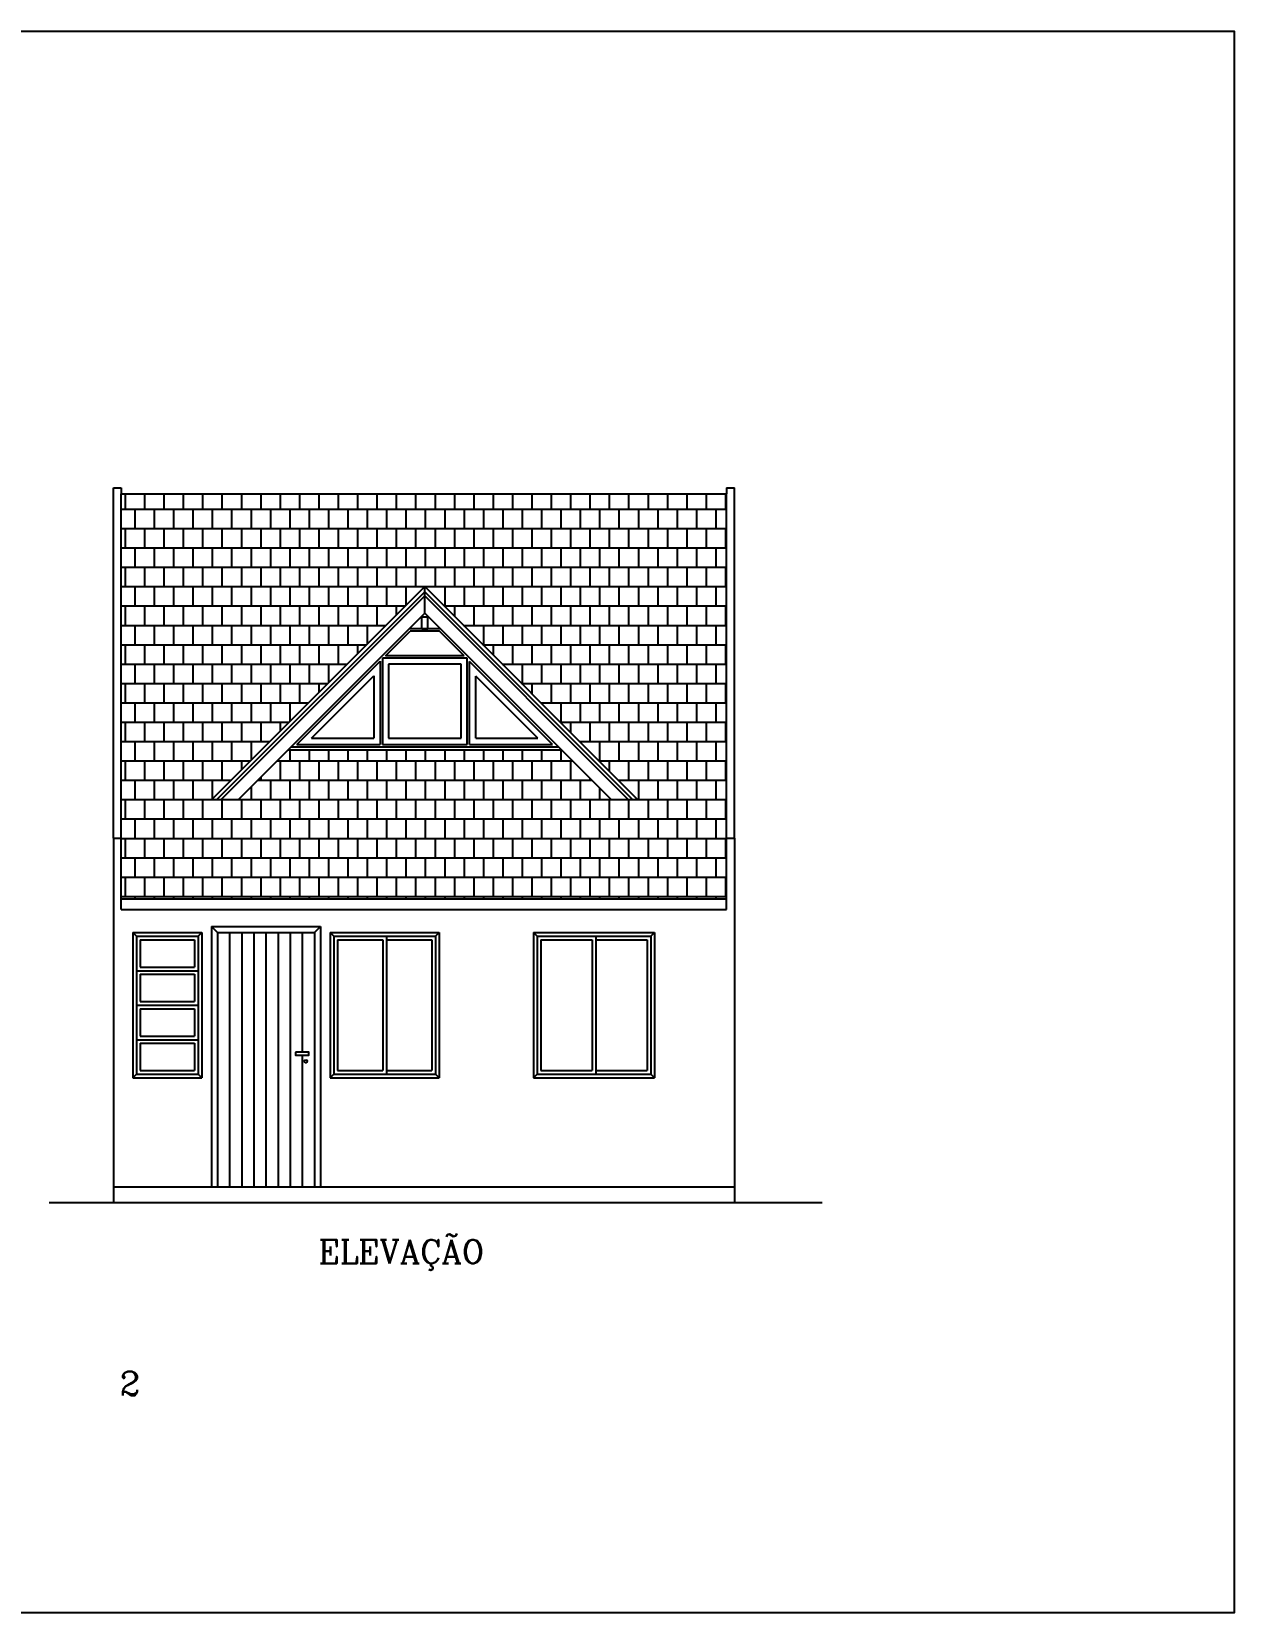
# Model space of a CAD drawing. Extents: x -79 to 141, y 7 to 81.
# Drawn here: x -63.54 to -53.61, y 67.64 to 80.7 of the extents above; entities that cross this region are included whole.
import ezdxf

# ---------------------------------------------------------------- set-up
doc = ezdxf.new("R2010")
doc.units = 0
doc.header["$LTSCALE"] = 10
doc.header["$MEASUREMENT"] = 0
doc.layers.get('0').update_dxf_attribs({"linetype": 'CONTINUOUS'})
for name, color, linetype in [('CONCRETO', 5, 'CONTINUOUS'), ('EQUIPAMENTOS', 1, 'CONTINUOUS'), ('JANELA', 5, 'CONTINUOUS'), ('MADEIRAMENTODETELHADO', 244, 'CONTINUOUS'), ('PAREDES', 7, 'CONTINUOUS'), ('TELHADO', 30, 'CONTINUOUS'), ('TERRENOEMCORTE', 244, 'CONTINUOUS'), ('TEXTO', 1, 'CONTINUOUS')]:
    doc.layers.add(name, color=color, linetype=linetype)
doc.styles.add('ROMANC', font='ROMANC.SHX')

# ---------------------------------------------------------------- blocks, each defined once
blk = doc.blocks.new('*X110')
at = {"color": 0, "linetype": 'Continuous', "ltscale": 0.05}
for p, q in [((-53.76, 47.68), (-53.76, 47.807)), ((-53.6, 47.68), (-53.6, 47.807)), ((-53.44, 47.68), (-53.44, 47.807)), ((-53.28, 47.68), (-53.28, 47.807)), ((-53.12, 47.68), (-53.12, 47.807)), ((-52.96, 47.68), (-52.96, 47.807)), ((-52.8, 47.68), (-52.8, 47.807)), ((-52.64, 47.68), (-52.64, 47.807)), ((-52.48, 47.68), (-52.48, 47.807)), ((-52.32, 47.68), (-52.32, 47.807)), ((-52.16, 47.68), (-52.16, 47.807)), ((-52, 47.68), (-52, 47.807)), ((-51.84, 47.68), (-51.84, 47.807)), ((-51.68, 47.68), (-51.68, 47.807)), ((-51.52, 47.68), (-51.52, 47.807)), ((-51.36, 47.68), (-51.36, 47.807)), ((-51.2, 47.68), (-51.2, 47.807)), ((-51.04, 47.68), (-51.04, 47.807)), ((-53.781, 47.68), (-51.035, 47.68)), ((-53.68, 47.52), (-53.68, 47.68)), ((-53.52, 47.52), (-53.52, 47.68)), ((-53.36, 47.52), (-53.36, 47.68)), ((-53.2, 47.52), (-53.2, 47.68)), ((-53.04, 47.52), (-53.04, 47.68)), ((-52.88, 47.52), (-52.88, 47.68)), ((-52.72, 47.52), (-52.72, 47.68)), ((-52.56, 47.52), (-52.56, 47.68)), ((-52.4, 47.52), (-52.4, 47.68)), ((-52.24, 47.52), (-52.24, 47.68)), ((-52.08, 47.52), (-52.08, 47.68)), ((-51.92, 47.52), (-51.92, 47.68)), ((-51.76, 47.52), (-51.76, 47.68)), ((-51.6, 47.52), (-51.6, 47.68)), ((-51.44, 47.52), (-51.44, 47.68)), ((-51.28, 47.52), (-51.28, 47.68)), ((-51.12, 47.52), (-51.12, 47.68)), ((-53.759, 47.52), (-51.035, 47.52)), ((-53.6, 47.36), (-53.6, 47.52)), ((-53.44, 47.36), (-53.44, 47.52)), ((-53.28, 47.36), (-53.28, 47.52)), ((-53.12, 47.36), (-53.12, 47.52)), ((-52.96, 47.36), (-52.96, 47.52)), ((-52.8, 47.36), (-52.8, 47.52)), ((-52.64, 47.36), (-52.64, 47.52)), ((-52.48, 47.36), (-52.48, 47.52)), ((-52.32, 47.36), (-52.32, 47.52)), ((-52.16, 47.36), (-52.16, 47.52)), ((-52, 47.36), (-52, 47.52)), ((-51.84, 47.36), (-51.84, 47.52)), ((-51.68, 47.36), (-51.68, 47.52)), ((-51.52, 47.36), (-51.52, 47.52)), ((-51.36, 47.36), (-51.36, 47.52)), ((-51.2, 47.36), (-51.2, 47.52)), ((-51.04, 47.36), (-51.04, 47.52)), ((-53.737, 47.36), (-51.035, 47.36)), ((-53.68, 47.2), (-53.68, 47.36)), ((-53.52, 47.2), (-53.52, 47.36)), ((-53.36, 47.2), (-53.36, 47.36)), ((-53.2, 47.2), (-53.2, 47.36)), ((-53.04, 47.2), (-53.04, 47.36)), ((-52.88, 47.2), (-52.88, 47.36)), ((-52.72, 47.2), (-52.72, 47.36)), ((-52.56, 47.2), (-52.56, 47.36)), ((-52.4, 47.2), (-52.4, 47.36)), ((-52.24, 47.2), (-52.24, 47.36)), ((-52.08, 47.2), (-52.08, 47.36)), ((-51.92, 47.2), (-51.92, 47.36)), ((-51.76, 47.2), (-51.76, 47.36)), ((-51.6, 47.2), (-51.6, 47.36)), ((-51.44, 47.2), (-51.44, 47.36)), ((-51.28, 47.2), (-51.28, 47.36)), ((-51.12, 47.2), (-51.12, 47.36)), ((-53.714, 47.2), (-51.035, 47.2)), ((-53.6, 47.04), (-53.6, 47.2)), ((-53.44, 47.04), (-53.44, 47.2)), ((-53.28, 47.04), (-53.28, 47.2)), ((-53.12, 47.04), (-53.12, 47.2)), ((-52.96, 47.04), (-52.96, 47.2)), ((-52.8, 47.04), (-52.8, 47.2)), ((-52.64, 47.04), (-52.64, 47.2)), ((-52.48, 47.04), (-52.48, 47.2)), ((-52.32, 47.04), (-52.32, 47.2)), ((-52.16, 47.04), (-52.16, 47.2)), ((-52, 47.04), (-52, 47.2)), ((-51.84, 47.04), (-51.84, 47.2)), ((-51.68, 47.04), (-51.68, 47.2)), ((-51.52, 47.04), (-51.52, 47.2)), ((-51.36, 47.04), (-51.36, 47.2)), ((-51.2, 47.04), (-51.2, 47.2)), ((-51.04, 47.04), (-51.04, 47.2)), ((-53.692, 47.04), (-53.528, 47.04)), ((-53.68, 46.953), (-53.68, 47.04)), ((-53.527, 47.04), (-51.035, 47.04)), ((-53.52, 47.033), (-53.52, 47.04)), ((-53.36, 46.88), (-53.36, 47.04)), ((-53.2, 46.88), (-53.2, 47.04)), ((-53.04, 46.88), (-53.04, 47.04)), ((-52.88, 46.88), (-52.88, 47.04)), ((-52.72, 46.88), (-52.72, 47.04)), ((-52.56, 46.88), (-52.56, 47.04)), ((-52.4, 46.88), (-52.4, 47.04)), ((-52.24, 46.88), (-52.24, 47.04)), ((-52.08, 46.88), (-52.08, 47.04)), ((-51.92, 46.88), (-51.92, 47.04)), ((-51.76, 46.88), (-51.76, 47.04)), ((-51.6, 46.88), (-51.6, 47.04)), ((-51.44, 46.88), (-51.44, 47.04)), ((-51.28, 46.88), (-51.28, 47.04)), ((-51.12, 46.88), (-51.12, 47.04)), ((-53.367, 46.88), (-51.035, 46.88)), ((-53.28, 46.793), (-53.28, 46.88)), ((-53.12, 46.72), (-53.12, 46.88)), ((-52.96, 46.72), (-52.96, 46.88)), ((-52.8, 46.72), (-52.8, 46.88)), ((-52.64, 46.72), (-52.64, 46.88)), ((-52.48, 46.72), (-52.48, 46.88)), ((-52.32, 46.72), (-52.32, 46.88)), ((-52.16, 46.72), (-52.16, 46.88)), ((-52, 46.72), (-52, 46.88)), ((-51.84, 46.72), (-51.84, 46.88)), ((-51.68, 46.72), (-51.68, 46.88)), ((-51.52, 46.72), (-51.52, 46.88)), ((-51.36, 46.72), (-51.36, 46.88)), ((-51.2, 46.72), (-51.2, 46.88)), ((-51.04, 46.72), (-51.04, 46.88)), ((-53.207, 46.72), (-51.035, 46.72)), ((-53.2, 46.713), (-53.2, 46.72)), ((-53.04, 46.56), (-53.04, 46.72)), ((-52.88, 46.56), (-52.88, 46.72)), ((-52.72, 46.56), (-52.72, 46.72)), ((-52.56, 46.56), (-52.56, 46.72)), ((-52.4, 46.56), (-52.4, 46.72)), ((-52.24, 46.56), (-52.24, 46.72)), ((-52.08, 46.56), (-52.08, 46.72)), ((-51.92, 46.56), (-51.92, 46.72)), ((-51.76, 46.56), (-51.76, 46.72)), ((-51.6, 46.56), (-51.6, 46.72)), ((-51.44, 46.56), (-51.44, 46.72)), ((-51.28, 46.56), (-51.28, 46.72)), ((-51.12, 46.56), (-51.12, 46.72)), ((-53.047, 46.56), (-51.035, 46.56)), ((-52.96, 46.473), (-52.96, 46.56)), ((-52.8, 46.4), (-52.8, 46.56)), ((-52.64, 46.4), (-52.64, 46.56)), ((-52.48, 46.4), (-52.48, 46.56)), ((-52.32, 46.4), (-52.32, 46.56)), ((-52.16, 46.4), (-52.16, 46.56)), ((-52, 46.4), (-52, 46.56)), ((-51.84, 46.4), (-51.84, 46.56)), ((-51.68, 46.4), (-51.68, 46.56)), ((-51.52, 46.4), (-51.52, 46.56)), ((-51.36, 46.4), (-51.36, 46.56)), ((-51.2, 46.4), (-51.2, 46.56)), ((-51.04, 46.4), (-51.04, 46.56)), ((-52.887, 46.4), (-51.035, 46.4)), ((-52.88, 46.393), (-52.88, 46.4)), ((-52.72, 46.24), (-52.72, 46.4)), ((-52.56, 46.24), (-52.56, 46.4)), ((-52.4, 46.24), (-52.4, 46.4)), ((-52.24, 46.24), (-52.24, 46.4)), ((-52.08, 46.24), (-52.08, 46.4)), ((-51.92, 46.24), (-51.92, 46.4)), ((-51.76, 46.24), (-51.76, 46.4)), ((-51.6, 46.24), (-51.6, 46.4)), ((-51.44, 46.24), (-51.44, 46.4)), ((-51.28, 46.24), (-51.28, 46.4)), ((-51.12, 46.24), (-51.12, 46.4)), ((-52.727, 46.24), (-51.035, 46.24)), ((-52.64, 46.153), (-52.64, 46.24)), ((-52.48, 46.08), (-52.48, 46.24)), ((-52.32, 46.08), (-52.32, 46.24)), ((-52.16, 46.08), (-52.16, 46.24)), ((-52, 46.08), (-52, 46.24)), ((-51.84, 46.08), (-51.84, 46.24)), ((-51.68, 46.08), (-51.68, 46.24)), ((-51.52, 46.08), (-51.52, 46.24)), ((-51.36, 46.08), (-51.36, 46.24)), ((-51.2, 46.08), (-51.2, 46.24)), ((-51.04, 46.08), (-51.04, 46.24)), ((-52.567, 46.08), (-51.035, 46.08)), ((-52.56, 46.073), (-52.56, 46.08)), ((-52.4, 45.92), (-52.4, 46.08)), ((-52.24, 45.92), (-52.24, 46.08)), ((-52.08, 45.92), (-52.08, 46.08)), ((-51.92, 45.92), (-51.92, 46.08)), ((-51.76, 45.92), (-51.76, 46.08)), ((-51.6, 45.92), (-51.6, 46.08)), ((-51.44, 45.92), (-51.44, 46.08)), ((-51.28, 45.92), (-51.28, 46.08)), ((-51.12, 45.92), (-51.12, 46.08)), ((-52.407, 45.92), (-51.035, 45.92)), ((-52.32, 45.833), (-52.32, 45.92)), ((-52.16, 45.76), (-52.16, 45.92)), ((-52, 45.76), (-52, 45.92)), ((-51.84, 45.76), (-51.84, 45.92)), ((-51.68, 45.76), (-51.68, 45.92)), ((-51.52, 45.76), (-51.52, 45.92)), ((-51.36, 45.76), (-51.36, 45.92)), ((-51.2, 45.76), (-51.2, 45.92)), ((-51.04, 45.76), (-51.04, 45.92)), ((-52.247, 45.76), (-51.035, 45.76)), ((-52.24, 45.753), (-52.24, 45.76)), ((-52.08, 45.6), (-52.08, 45.76)), ((-51.92, 45.6), (-51.92, 45.76)), ((-51.76, 45.6), (-51.76, 45.76)), ((-51.6, 45.6), (-51.6, 45.76)), ((-51.44, 45.6), (-51.44, 45.76)), ((-51.28, 45.6), (-51.28, 45.76)), ((-51.12, 45.6), (-51.12, 45.76)), ((-53.492, 45.6), (-52.306, 45.6)), ((-53.44, 45.44), (-53.44, 45.6)), ((-53.36, 45.6), (-53.36, 45.692)), ((-53.28, 45.44), (-53.28, 45.6)), ((-53.2, 45.6), (-53.2, 45.692)), ((-53.12, 45.44), (-53.12, 45.6)), ((-53.04, 45.6), (-53.04, 45.692)), ((-52.96, 45.44), (-52.96, 45.6)), ((-52.88, 45.6), (-52.88, 45.692)), ((-52.8, 45.44), (-52.8, 45.6)), ((-52.72, 45.6), (-52.72, 45.692)), ((-52.64, 45.44), (-52.64, 45.6)), ((-52.56, 45.6), (-52.56, 45.692)), ((-52.48, 45.44), (-52.48, 45.6)), ((-52.4, 45.6), (-52.4, 45.692)), ((-52.32, 45.44), (-52.32, 45.6)), ((-52.087, 45.6), (-51.035, 45.6)), ((-52, 45.513), (-52, 45.6)), ((-51.84, 45.44), (-51.84, 45.6)), ((-51.68, 45.44), (-51.68, 45.6)), ((-51.52, 45.44), (-51.52, 45.6)), ((-51.36, 45.44), (-51.36, 45.6)), ((-51.2, 45.44), (-51.2, 45.6)), ((-51.04, 45.44), (-51.04, 45.6)), ((-52.16, 45.44), (-52.16, 45.454)), ((-53.47, 45.44), (-52.146, 45.44)), ((-53.36, 45.28), (-53.36, 45.44)), ((-53.2, 45.28), (-53.2, 45.44)), ((-53.04, 45.28), (-53.04, 45.44)), ((-52.88, 45.28), (-52.88, 45.44)), ((-52.72, 45.28), (-52.72, 45.44)), ((-52.56, 45.28), (-52.56, 45.44)), ((-52.4, 45.28), (-52.4, 45.44)), ((-52.24, 45.28), (-52.24, 45.44)), ((-52.08, 45.28), (-52.08, 45.374)), ((-51.927, 45.44), (-51.035, 45.44)), ((-51.92, 45.433), (-51.92, 45.44)), ((-51.76, 45.28), (-51.76, 45.44)), ((-51.6, 45.28), (-51.6, 45.44)), ((-51.44, 45.28), (-51.44, 45.44)), ((-51.28, 45.28), (-51.28, 45.44)), ((-51.12, 45.28), (-51.12, 45.44)), ((-53.447, 45.28), (-51.035, 45.28)), ((-53.44, 45.227), (-53.44, 45.28)), ((-53.28, 45.12), (-53.28, 45.28)), ((-53.12, 45.12), (-53.12, 45.28)), ((-52.96, 45.12), (-52.96, 45.28)), ((-52.8, 45.12), (-52.8, 45.28)), ((-52.64, 45.12), (-52.64, 45.28)), ((-52.48, 45.12), (-52.48, 45.28)), ((-52.32, 45.12), (-52.32, 45.28)), ((-52.16, 45.12), (-52.16, 45.28)), ((-52, 45.12), (-52, 45.28)), ((-51.92, 45.28), (-51.92, 45.282)), ((-51.84, 45.12), (-51.84, 45.28)), ((-51.68, 45.12), (-51.68, 45.28)), ((-51.52, 45.12), (-51.52, 45.28)), ((-51.36, 45.12), (-51.36, 45.28)), ((-51.2, 45.12), (-51.2, 45.28)), ((-51.04, 45.12), (-51.04, 45.28)), ((-53.425, 45.12), (-51.035, 45.12)), ((-53.36, 44.96), (-53.36, 45.12)), ((-53.2, 44.96), (-53.2, 45.12)), ((-53.04, 44.96), (-53.04, 45.12)), ((-52.88, 44.96), (-52.88, 45.12)), ((-52.72, 44.96), (-52.72, 45.12)), ((-52.56, 44.96), (-52.56, 45.12)), ((-52.4, 44.96), (-52.4, 45.12)), ((-52.24, 44.96), (-52.24, 45.12)), ((-52.08, 44.96), (-52.08, 45.12)), ((-51.92, 44.96), (-51.92, 45.12)), ((-51.76, 44.96), (-51.76, 45.12)), ((-51.6, 44.96), (-51.6, 45.12)), ((-51.44, 44.96), (-51.44, 45.12)), ((-51.28, 44.96), (-51.28, 45.12)), ((-51.12, 44.96), (-51.12, 45.12)), ((-53.403, 44.96), (-51.035, 44.96)), ((-53.28, 44.8), (-53.28, 44.96)), ((-53.12, 44.8), (-53.12, 44.96)), ((-52.96, 44.8), (-52.96, 44.96)), ((-52.8, 44.8), (-52.8, 44.96)), ((-52.64, 44.8), (-52.64, 44.96)), ((-52.48, 44.8), (-52.48, 44.96)), ((-52.32, 44.8), (-52.32, 44.96)), ((-52.16, 44.8), (-52.16, 44.96)), ((-52, 44.8), (-52, 44.96)), ((-51.84, 44.8), (-51.84, 44.96)), ((-51.68, 44.8), (-51.68, 44.96)), ((-51.52, 44.8), (-51.52, 44.96)), ((-51.36, 44.8), (-51.36, 44.96)), ((-51.2, 44.8), (-51.2, 44.96)), ((-51.04, 44.8), (-51.04, 44.96)), ((-53.381, 44.8), (-51.035, 44.8)), ((-53.36, 44.652), (-53.36, 44.8)), ((-53.2, 44.64), (-53.2, 44.8)), ((-53.04, 44.64), (-53.04, 44.8)), ((-52.88, 44.64), (-52.88, 44.8)), ((-52.72, 44.64), (-52.72, 44.8)), ((-52.56, 44.64), (-52.56, 44.8)), ((-52.4, 44.64), (-52.4, 44.8)), ((-52.24, 44.64), (-52.24, 44.8)), ((-52.08, 44.64), (-52.08, 44.8)), ((-51.92, 44.64), (-51.92, 44.8)), ((-51.76, 44.64), (-51.76, 44.8)), ((-51.6, 44.64), (-51.6, 44.8)), ((-51.44, 44.64), (-51.44, 44.8)), ((-51.28, 44.64), (-51.28, 44.8)), ((-51.12, 44.64), (-51.12, 44.8)), ((-53.358, 44.64), (-51.035, 44.64)), ((-53.28, 44.48), (-53.28, 44.64)), ((-53.12, 44.48), (-53.12, 44.64)), ((-52.96, 44.48), (-52.96, 44.64)), ((-52.8, 44.48), (-52.8, 44.64)), ((-52.64, 44.48), (-52.64, 44.64)), ((-52.48, 44.48), (-52.48, 44.64)), ((-52.32, 44.48), (-52.32, 44.64)), ((-52.16, 44.48), (-52.16, 44.64)), ((-52, 44.48), (-52, 44.64)), ((-51.84, 44.48), (-51.84, 44.64)), ((-51.68, 44.48), (-51.68, 44.64)), ((-51.52, 44.48), (-51.52, 44.64)), ((-51.36, 44.48), (-51.36, 44.64)), ((-51.2, 44.48), (-51.2, 44.64)), ((-51.04, 44.48), (-51.04, 44.64)), ((-53.336, 44.48), (-51.035, 44.48)), ((-53.2, 44.462), (-53.2, 44.48)), ((-53.04, 44.462), (-53.04, 44.48)), ((-52.88, 44.462), (-52.88, 44.48)), ((-52.72, 44.462), (-52.72, 44.48)), ((-52.56, 44.462), (-52.56, 44.48)), ((-52.4, 44.462), (-52.4, 44.48)), ((-52.24, 44.462), (-52.24, 44.48)), ((-52.08, 44.462), (-52.08, 44.48)), ((-51.92, 44.462), (-51.92, 44.48)), ((-51.76, 44.462), (-51.76, 44.48)), ((-51.6, 44.462), (-51.6, 44.48)), ((-51.44, 44.462), (-51.44, 44.48)), ((-51.28, 44.462), (-51.28, 44.48)), ((-51.12, 44.462), (-51.12, 44.48))]:
    blk.add_line(p, q, dxfattribs=at)
blk = doc.blocks.new('*X109')
at = {"color": 0, "linetype": 'Continuous', "ltscale": 0.05}
for p, q in [((-56, 47.68), (-56, 47.807)), ((-55.84, 47.68), (-55.84, 47.807)), ((-55.68, 47.68), (-55.68, 47.807)), ((-55.52, 47.68), (-55.52, 47.807)), ((-55.36, 47.68), (-55.36, 47.807)), ((-55.2, 47.68), (-55.2, 47.807)), ((-55.04, 47.68), (-55.04, 47.807)), ((-54.88, 47.68), (-54.88, 47.807)), ((-54.72, 47.68), (-54.72, 47.807)), ((-54.56, 47.68), (-54.56, 47.807)), ((-54.4, 47.68), (-54.4, 47.807)), ((-54.24, 47.68), (-54.24, 47.807)), ((-54.08, 47.68), (-54.08, 47.807)), ((-53.92, 47.68), (-53.92, 47.807)), ((-56.035, 47.68), (-53.781, 47.68)), ((-55.92, 47.52), (-55.92, 47.68)), ((-55.76, 47.52), (-55.76, 47.68)), ((-55.6, 47.52), (-55.6, 47.68)), ((-55.44, 47.52), (-55.44, 47.68)), ((-55.28, 47.52), (-55.28, 47.68)), ((-55.12, 47.52), (-55.12, 47.68)), ((-54.96, 47.52), (-54.96, 47.68)), ((-54.8, 47.52), (-54.8, 47.68)), ((-54.64, 47.52), (-54.64, 47.68)), ((-54.48, 47.52), (-54.48, 47.68)), ((-54.32, 47.52), (-54.32, 47.68)), ((-54.16, 47.52), (-54.16, 47.68)), ((-54, 47.52), (-54, 47.68)), ((-53.84, 47.52), (-53.84, 47.68)), ((-56.035, 47.52), (-53.759, 47.52)), ((-56, 47.36), (-56, 47.52)), ((-55.84, 47.36), (-55.84, 47.52)), ((-55.68, 47.36), (-55.68, 47.52)), ((-55.52, 47.36), (-55.52, 47.52)), ((-55.36, 47.36), (-55.36, 47.52)), ((-55.2, 47.36), (-55.2, 47.52)), ((-55.04, 47.36), (-55.04, 47.52)), ((-54.88, 47.36), (-54.88, 47.52)), ((-54.72, 47.36), (-54.72, 47.52)), ((-54.56, 47.36), (-54.56, 47.52)), ((-54.4, 47.36), (-54.4, 47.52)), ((-54.24, 47.36), (-54.24, 47.52)), ((-54.08, 47.36), (-54.08, 47.52)), ((-53.92, 47.36), (-53.92, 47.52)), ((-53.76, 47.36), (-53.76, 47.52)), ((-56.035, 47.36), (-53.737, 47.36)), ((-55.92, 47.2), (-55.92, 47.36)), ((-55.76, 47.2), (-55.76, 47.36)), ((-55.6, 47.2), (-55.6, 47.36)), ((-55.44, 47.2), (-55.44, 47.36)), ((-55.28, 47.2), (-55.28, 47.36)), ((-55.12, 47.2), (-55.12, 47.36)), ((-54.96, 47.2), (-54.96, 47.36)), ((-54.8, 47.2), (-54.8, 47.36)), ((-54.64, 47.2), (-54.64, 47.36)), ((-54.48, 47.2), (-54.48, 47.36)), ((-54.32, 47.2), (-54.32, 47.36)), ((-54.16, 47.2), (-54.16, 47.36)), ((-54, 47.2), (-54, 47.36)), ((-53.84, 47.2), (-53.84, 47.36)), ((-56.035, 47.2), (-53.714, 47.2)), ((-56, 47.04), (-56, 47.2)), ((-55.84, 47.04), (-55.84, 47.2)), ((-55.68, 47.04), (-55.68, 47.2)), ((-55.52, 47.04), (-55.52, 47.2)), ((-55.36, 47.04), (-55.36, 47.2)), ((-55.2, 47.04), (-55.2, 47.2)), ((-55.04, 47.04), (-55.04, 47.2)), ((-54.88, 47.04), (-54.88, 47.2)), ((-54.72, 47.04), (-54.72, 47.2)), ((-54.56, 47.04), (-54.56, 47.2)), ((-54.4, 47.04), (-54.4, 47.2)), ((-54.24, 47.04), (-54.24, 47.2)), ((-54.08, 47.04), (-54.08, 47.2)), ((-53.92, 47.04), (-53.92, 47.2)), ((-53.76, 47.04), (-53.76, 47.2)), ((-56.035, 47.04), (-53.692, 47.04)), ((-55.92, 46.88), (-55.92, 47.04)), ((-55.76, 46.88), (-55.76, 47.04)), ((-55.6, 46.88), (-55.6, 47.04)), ((-55.44, 46.88), (-55.44, 47.04)), ((-55.28, 46.88), (-55.28, 47.04)), ((-55.12, 46.88), (-55.12, 47.04)), ((-54.96, 46.88), (-54.96, 47.04)), ((-54.8, 46.88), (-54.8, 47.04)), ((-54.64, 46.88), (-54.64, 47.04)), ((-54.48, 46.88), (-54.48, 47.04)), ((-54.32, 46.88), (-54.32, 47.04)), ((-54.16, 46.88), (-54.16, 47.04)), ((-54, 46.88), (-54, 47.04)), ((-53.84, 46.88), (-53.84, 47.04)), ((-53.68, 46.888), (-53.68, 46.953)), ((-56.035, 46.88), (-53.688, 46.88)), ((-56, 46.72), (-56, 46.88)), ((-55.84, 46.72), (-55.84, 46.88)), ((-55.68, 46.72), (-55.68, 46.88)), ((-55.52, 46.72), (-55.52, 46.88)), ((-55.36, 46.72), (-55.36, 46.88)), ((-55.2, 46.72), (-55.2, 46.88)), ((-55.04, 46.72), (-55.04, 46.88)), ((-54.88, 46.72), (-54.88, 46.88)), ((-54.72, 46.72), (-54.72, 46.88)), ((-54.56, 46.72), (-54.56, 46.88)), ((-54.4, 46.72), (-54.4, 46.88)), ((-54.24, 46.72), (-54.24, 46.88)), ((-54.08, 46.72), (-54.08, 46.88)), ((-53.92, 46.72), (-53.92, 46.88)), ((-53.76, 46.808), (-53.76, 46.88)), ((-56.035, 46.72), (-53.848, 46.72)), ((-55.92, 46.56), (-55.92, 46.72)), ((-55.76, 46.56), (-55.76, 46.72)), ((-55.6, 46.56), (-55.6, 46.72)), ((-55.44, 46.56), (-55.44, 46.72)), ((-55.28, 46.56), (-55.28, 46.72)), ((-55.12, 46.56), (-55.12, 46.72)), ((-54.96, 46.56), (-54.96, 46.72)), ((-54.8, 46.56), (-54.8, 46.72)), ((-54.64, 46.56), (-54.64, 46.72)), ((-54.48, 46.56), (-54.48, 46.72)), ((-54.32, 46.56), (-54.32, 46.72)), ((-54.16, 46.56), (-54.16, 46.72)), ((-54, 46.568), (-54, 46.72)), ((-56.035, 46.56), (-54.008, 46.56)), ((-56, 46.4), (-56, 46.56)), ((-55.84, 46.4), (-55.84, 46.56)), ((-55.68, 46.4), (-55.68, 46.56)), ((-55.52, 46.4), (-55.52, 46.56)), ((-55.36, 46.4), (-55.36, 46.56)), ((-55.2, 46.4), (-55.2, 46.56)), ((-55.04, 46.4), (-55.04, 46.56)), ((-54.88, 46.4), (-54.88, 46.56)), ((-54.72, 46.4), (-54.72, 46.56)), ((-54.56, 46.4), (-54.56, 46.56)), ((-54.4, 46.4), (-54.4, 46.56)), ((-54.24, 46.4), (-54.24, 46.56)), ((-54.08, 46.488), (-54.08, 46.56)), ((-56.035, 46.4), (-54.168, 46.4)), ((-55.92, 46.24), (-55.92, 46.4)), ((-55.76, 46.24), (-55.76, 46.4)), ((-55.6, 46.24), (-55.6, 46.4)), ((-55.44, 46.24), (-55.44, 46.4)), ((-55.28, 46.24), (-55.28, 46.4)), ((-55.12, 46.24), (-55.12, 46.4)), ((-54.96, 46.24), (-54.96, 46.4)), ((-54.8, 46.24), (-54.8, 46.4)), ((-54.64, 46.24), (-54.64, 46.4)), ((-54.48, 46.24), (-54.48, 46.4)), ((-54.32, 46.248), (-54.32, 46.4)), ((-56.035, 46.24), (-54.328, 46.24)), ((-56, 46.08), (-56, 46.24)), ((-55.84, 46.08), (-55.84, 46.24)), ((-55.68, 46.08), (-55.68, 46.24)), ((-55.52, 46.08), (-55.52, 46.24)), ((-55.36, 46.08), (-55.36, 46.24)), ((-55.2, 46.08), (-55.2, 46.24)), ((-55.04, 46.08), (-55.04, 46.24)), ((-54.88, 46.08), (-54.88, 46.24)), ((-54.72, 46.08), (-54.72, 46.24)), ((-54.56, 46.08), (-54.56, 46.24)), ((-54.4, 46.168), (-54.4, 46.24)), ((-56.035, 46.08), (-54.488, 46.08)), ((-55.92, 45.92), (-55.92, 46.08)), ((-55.76, 45.92), (-55.76, 46.08)), ((-55.6, 45.92), (-55.6, 46.08)), ((-55.44, 45.92), (-55.44, 46.08)), ((-55.28, 45.92), (-55.28, 46.08)), ((-55.12, 45.92), (-55.12, 46.08)), ((-54.96, 45.92), (-54.96, 46.08)), ((-54.8, 45.92), (-54.8, 46.08)), ((-54.64, 45.928), (-54.64, 46.08)), ((-56.035, 45.92), (-54.648, 45.92)), ((-56, 45.76), (-56, 45.92)), ((-55.84, 45.76), (-55.84, 45.92)), ((-55.68, 45.76), (-55.68, 45.92)), ((-55.52, 45.76), (-55.52, 45.92)), ((-55.36, 45.76), (-55.36, 45.92)), ((-55.2, 45.76), (-55.2, 45.92)), ((-55.04, 45.76), (-55.04, 45.92)), ((-54.88, 45.76), (-54.88, 45.92)), ((-54.72, 45.848), (-54.72, 45.92)), ((-56.035, 45.76), (-54.808, 45.76)), ((-55.92, 45.6), (-55.92, 45.76)), ((-55.76, 45.6), (-55.76, 45.76)), ((-55.6, 45.6), (-55.6, 45.76)), ((-55.44, 45.6), (-55.44, 45.76)), ((-55.28, 45.6), (-55.28, 45.76)), ((-55.12, 45.6), (-55.12, 45.76)), ((-54.96, 45.608), (-54.96, 45.76)), ((-56.035, 45.6), (-54.968, 45.6)), ((-56, 45.44), (-56, 45.6)), ((-55.84, 45.44), (-55.84, 45.6)), ((-55.68, 45.44), (-55.68, 45.6)), ((-55.52, 45.44), (-55.52, 45.6)), ((-55.36, 45.44), (-55.36, 45.6)), ((-55.2, 45.44), (-55.2, 45.6)), ((-55.04, 45.528), (-55.04, 45.6)), ((-54.749, 45.6), (-53.492, 45.6)), ((-54.72, 45.44), (-54.72, 45.6)), ((-54.64, 45.6), (-54.64, 45.692)), ((-54.56, 45.44), (-54.56, 45.6)), ((-54.48, 45.6), (-54.48, 45.692)), ((-54.4, 45.44), (-54.4, 45.6)), ((-54.32, 45.6), (-54.32, 45.692)), ((-54.24, 45.44), (-54.24, 45.6)), ((-54.16, 45.6), (-54.16, 45.692)), ((-54.08, 45.44), (-54.08, 45.6)), ((-54, 45.6), (-54, 45.692)), ((-53.92, 45.44), (-53.92, 45.6)), ((-53.84, 45.6), (-53.84, 45.692)), ((-53.76, 45.44), (-53.76, 45.6)), ((-53.68, 45.6), (-53.68, 45.692)), ((-53.6, 45.44), (-53.6, 45.6)), ((-53.52, 45.6), (-53.52, 45.692)), ((-54.88, 45.44), (-54.88, 45.469)), ((-56.035, 45.44), (-55.128, 45.44)), ((-55.92, 45.28), (-55.92, 45.44)), ((-55.76, 45.28), (-55.76, 45.44)), ((-55.6, 45.28), (-55.6, 45.44)), ((-55.44, 45.28), (-55.44, 45.44)), ((-55.28, 45.288), (-55.28, 45.44)), ((-54.96, 45.28), (-54.96, 45.389)), ((-54.909, 45.44), (-53.47, 45.44)), ((-54.8, 45.28), (-54.8, 45.44)), ((-54.64, 45.28), (-54.64, 45.44)), ((-54.48, 45.28), (-54.48, 45.44)), ((-54.32, 45.28), (-54.32, 45.44)), ((-54.16, 45.28), (-54.16, 45.44)), ((-54, 45.28), (-54, 45.44)), ((-53.84, 45.28), (-53.84, 45.44)), ((-53.68, 45.28), (-53.68, 45.44)), ((-53.52, 45.28), (-53.52, 45.44)), ((-56.035, 45.28), (-53.447, 45.28)), ((-56, 45.12), (-56, 45.28)), ((-55.84, 45.12), (-55.84, 45.28)), ((-55.68, 45.12), (-55.68, 45.28)), ((-55.52, 45.12), (-55.52, 45.28)), ((-55.36, 45.12), (-55.36, 45.28)), ((-55.28, 45.28), (-55.28, 45.282)), ((-55.2, 45.12), (-55.2, 45.28)), ((-55.12, 45.28), (-55.12, 45.282)), ((-55.04, 45.12), (-55.04, 45.28)), ((-54.88, 45.12), (-54.88, 45.28)), ((-54.72, 45.12), (-54.72, 45.28)), ((-54.56, 45.12), (-54.56, 45.28)), ((-54.4, 45.12), (-54.4, 45.28)), ((-54.24, 45.12), (-54.24, 45.28)), ((-54.08, 45.12), (-54.08, 45.28)), ((-53.92, 45.12), (-53.92, 45.28)), ((-53.76, 45.12), (-53.76, 45.28)), ((-53.6, 45.12), (-53.6, 45.28)), ((-53.44, 45.12), (-53.44, 45.227)), ((-56.035, 45.12), (-53.425, 45.12)), ((-55.92, 44.96), (-55.92, 45.12)), ((-55.76, 44.96), (-55.76, 45.12)), ((-55.6, 44.96), (-55.6, 45.12)), ((-55.44, 44.96), (-55.44, 45.12)), ((-55.28, 44.96), (-55.28, 45.12)), ((-55.12, 44.96), (-55.12, 45.12)), ((-54.96, 44.96), (-54.96, 45.12)), ((-54.8, 44.96), (-54.8, 45.12)), ((-54.64, 44.96), (-54.64, 45.12)), ((-54.48, 44.96), (-54.48, 45.12)), ((-54.32, 44.96), (-54.32, 45.12)), ((-54.16, 44.96), (-54.16, 45.12)), ((-54, 44.96), (-54, 45.12)), ((-53.84, 44.96), (-53.84, 45.12)), ((-53.68, 44.96), (-53.68, 45.12)), ((-53.52, 44.96), (-53.52, 45.12)), ((-56.035, 44.96), (-53.403, 44.96)), ((-56, 44.8), (-56, 44.96)), ((-55.84, 44.8), (-55.84, 44.96)), ((-55.68, 44.8), (-55.68, 44.96)), ((-55.52, 44.8), (-55.52, 44.96)), ((-55.36, 44.8), (-55.36, 44.96)), ((-55.2, 44.8), (-55.2, 44.96)), ((-55.04, 44.8), (-55.04, 44.96)), ((-54.88, 44.8), (-54.88, 44.96)), ((-54.72, 44.8), (-54.72, 44.96)), ((-54.56, 44.8), (-54.56, 44.96)), ((-54.4, 44.8), (-54.4, 44.96)), ((-54.24, 44.8), (-54.24, 44.96)), ((-54.08, 44.8), (-54.08, 44.96)), ((-53.92, 44.8), (-53.92, 44.96)), ((-53.76, 44.8), (-53.76, 44.96)), ((-53.6, 44.8), (-53.6, 44.96)), ((-53.44, 44.8), (-53.44, 44.96)), ((-56.035, 44.8), (-53.381, 44.8)), ((-55.92, 44.64), (-55.92, 44.8)), ((-55.76, 44.64), (-55.76, 44.8)), ((-55.6, 44.64), (-55.6, 44.8)), ((-55.44, 44.64), (-55.44, 44.8)), ((-55.28, 44.64), (-55.28, 44.8)), ((-55.12, 44.64), (-55.12, 44.8)), ((-54.96, 44.64), (-54.96, 44.8)), ((-54.8, 44.64), (-54.8, 44.8)), ((-54.64, 44.64), (-54.64, 44.8)), ((-54.48, 44.64), (-54.48, 44.8)), ((-54.32, 44.64), (-54.32, 44.8)), ((-54.16, 44.64), (-54.16, 44.8)), ((-54, 44.64), (-54, 44.8)), ((-53.84, 44.64), (-53.84, 44.8)), ((-53.68, 44.64), (-53.68, 44.8)), ((-53.52, 44.64), (-53.52, 44.8)), ((-56.035, 44.64), (-53.358, 44.64)), ((-56, 44.48), (-56, 44.64)), ((-55.84, 44.48), (-55.84, 44.64)), ((-55.68, 44.48), (-55.68, 44.64)), ((-55.52, 44.48), (-55.52, 44.64)), ((-55.36, 44.48), (-55.36, 44.64)), ((-55.2, 44.48), (-55.2, 44.64)), ((-55.04, 44.48), (-55.04, 44.64)), ((-54.88, 44.48), (-54.88, 44.64)), ((-54.72, 44.48), (-54.72, 44.64)), ((-54.56, 44.48), (-54.56, 44.64)), ((-54.4, 44.48), (-54.4, 44.64)), ((-54.24, 44.48), (-54.24, 44.64)), ((-54.08, 44.48), (-54.08, 44.64)), ((-53.92, 44.48), (-53.92, 44.64)), ((-53.76, 44.48), (-53.76, 44.64)), ((-53.6, 44.48), (-53.6, 44.64)), ((-53.44, 44.48), (-53.44, 44.64)), ((-53.36, 44.64), (-53.36, 44.652)), ((-56.035, 44.48), (-53.336, 44.48)), ((-55.92, 44.462), (-55.92, 44.48)), ((-55.76, 44.462), (-55.76, 44.48)), ((-55.6, 44.462), (-55.6, 44.48)), ((-55.44, 44.462), (-55.44, 44.48)), ((-55.28, 44.462), (-55.28, 44.48)), ((-55.12, 44.462), (-55.12, 44.48)), ((-54.96, 44.462), (-54.96, 44.48)), ((-54.8, 44.462), (-54.8, 44.48)), ((-54.64, 44.462), (-54.64, 44.48)), ((-54.48, 44.462), (-54.48, 44.48)), ((-54.32, 44.462), (-54.32, 44.48)), ((-54.16, 44.462), (-54.16, 44.48)), ((-54, 44.462), (-54, 44.48)), ((-53.84, 44.462), (-53.84, 44.48)), ((-53.68, 44.462), (-53.68, 44.48)), ((-53.52, 44.462), (-53.52, 44.48)), ((-53.36, 44.462), (-53.36, 44.48))]:
    blk.add_line(p, q, dxfattribs=at)

msp = doc.modelspace()

# ---------------------------------------------------------------- linework, layer by layer
at = {"layer": 'CONCRETO', "color": 244, "linetype": 'Continuous', "ltscale": 0.3}
for p, q in [((-60.16573, 75.76258), (-60.42528, 75.76258)), ((-60.17402, 75.74258), (-60.41699, 75.74258)), ((-62.86739, 71.15282), (-62.86739, 71.02282)), ((-57.73739, 71.15282), (-57.73739, 71.02282))]:
    msp.add_line(p, q, dxfattribs=at)
at = {"layer": 'EQUIPAMENTOS', "color": 30, "linetype": 'Continuous', "ltscale": 0.05}
msp.add_lwpolyline([(-78.56119, 80.69654), (-78.56119, 67.63597), (-53.60596, 67.63597), (-53.60596, 80.69654)], close=True, dxfattribs=at)
at = {"layer": 'JANELA', "color": 244, "linetype": 'Continuous', "ltscale": 0.3}
for p, q in [((-60.2955, 75.89236), (-60.2955, 76.06913)), ((-62.05739, 73.30282), (-62.05739, 71.15282)), ((-62.05739, 73.30282), (-61.15739, 73.30282)), ((-62.00739, 73.25282), (-62.05739, 73.30282)), ((-61.20739, 73.25282), (-61.15739, 73.30282)), ((-61.15739, 73.30282), (-61.15739, 71.15282)), ((-62.70739, 73.25282), (-62.70739, 72.05282)), ((-62.70739, 73.25282), (-62.13739, 73.25282)), ((-62.67739, 73.22282), (-62.70739, 73.25282)), ((-62.67739, 73.22282), (-62.67739, 72.08282)), ((-62.67739, 73.22282), (-62.16739, 73.22282)), ((-62.64739, 73.19282), (-62.64739, 72.96782)), ((-62.64739, 73.19282), (-62.19739, 73.19282)), ((-62.19739, 73.19282), (-62.19739, 72.96782)), ((-62.16739, 73.22282), (-62.13739, 73.25282)), ((-62.16739, 73.22282), (-62.16739, 72.08282)), ((-62.13739, 73.25282), (-62.13739, 72.05282)), ((-62.00739, 73.25282), (-62.00739, 71.15282)), ((-62.00739, 73.25282), (-61.20739, 73.25282)), ((-61.20739, 73.25282), (-61.20739, 71.15282)), ((-61.07739, 73.25282), (-61.07739, 72.05282)), ((-61.04739, 73.22282), (-61.07739, 73.25282)), ((-61.07739, 73.25282), (-60.17739, 73.25282)), ((-61.04739, 73.22282), (-61.04739, 72.08282)), ((-61.04739, 73.22282), (-60.20739, 73.22282)), ((-61.01739, 73.19282), (-61.01739, 72.11282)), ((-61.01739, 73.19282), (-60.64239, 73.19282)), ((-60.64239, 73.19282), (-60.64239, 72.11282)), ((-60.61239, 73.22282), (-60.61239, 72.08282)), ((-60.61239, 73.19282), (-60.23739, 73.19282)), ((-60.23739, 73.19282), (-60.23739, 72.11282)), ((-60.20739, 73.22282), (-60.17739, 73.25282)), ((-60.20739, 73.22282), (-60.20739, 72.08282)), ((-60.17739, 73.25282), (-60.17739, 72.05282)), ((-59.39739, 73.25282), (-59.39739, 72.05282)), ((-59.39739, 73.25282), (-58.39739, 73.25282)), ((-59.39739, 73.25282), (-59.36739, 73.22282)), ((-59.36739, 73.22282), (-59.36739, 72.08282)), ((-59.36739, 73.22282), (-58.42739, 73.22282)), ((-59.33739, 73.19282), (-58.91239, 73.19282)), ((-59.33739, 73.19282), (-59.33739, 72.11282)), ((-58.91239, 73.19282), (-58.91239, 72.11282)), ((-58.88239, 73.22282), (-58.88239, 72.08282)), ((-58.88239, 73.19282), (-58.45739, 73.19282)), ((-58.45739, 73.19282), (-58.45739, 72.11282)), ((-58.42739, 73.22282), (-58.39739, 73.25282)), ((-58.42739, 73.22282), (-58.42739, 72.08282)), ((-58.39739, 73.25282), (-58.39739, 72.05282)), ((-62.67739, 72.93782), (-62.16739, 72.93782)), ((-62.64739, 72.96782), (-62.19739, 72.96782)), ((-62.64739, 72.90782), (-62.64739, 72.68282)), ((-62.64739, 72.90782), (-62.19739, 72.90782)), ((-62.19739, 72.90782), (-62.19739, 72.68282)), ((-62.67739, 72.65282), (-62.16739, 72.65282)), ((-62.64739, 72.68282), (-62.19739, 72.68282)), ((-62.64739, 72.62282), (-62.19739, 72.62282)), ((-62.64739, 72.62282), (-62.64739, 72.39782)), ((-62.19739, 72.62282), (-62.19739, 72.39782)), ((-62.67739, 72.36782), (-62.16739, 72.36782)), ((-62.64739, 72.39782), (-62.19739, 72.39782)), ((-62.64739, 72.33782), (-62.19739, 72.33782)), ((-62.64739, 72.33782), (-62.64739, 72.11282)), ((-62.19739, 72.33782), (-62.19739, 72.11282)), ((-62.64739, 72.11282), (-62.19739, 72.11282)), ((-61.01739, 72.11282), (-60.64239, 72.11282)), ((-60.61239, 72.11282), (-60.23739, 72.11282)), ((-59.33739, 72.11282), (-58.91239, 72.11282)), ((-58.88239, 72.11282), (-58.45739, 72.11282)), ((-62.67739, 72.08282), (-62.70739, 72.05282)), ((-62.70739, 72.05282), (-62.13739, 72.05282)), ((-62.67739, 72.08282), (-62.16739, 72.08282)), ((-62.16739, 72.08282), (-62.13739, 72.05282)), ((-61.04739, 72.08282), (-61.07739, 72.05282)), ((-61.07739, 72.05282), (-60.17739, 72.05282)), ((-61.04739, 72.08282), (-60.20739, 72.08282)), ((-60.20739, 72.08282), (-60.17739, 72.05282)), ((-59.36739, 72.08282), (-59.39739, 72.05282)), ((-59.39739, 72.05282), (-58.39739, 72.05282)), ((-59.36739, 72.08282), (-58.42739, 72.08282)), ((-58.42739, 72.08282), (-58.39739, 72.05282))]:
    msp.add_line(p, q, dxfattribs=at)
at = {"layer": 'JANELA', "color": 30, "linetype": 'Continuous', "ltscale": 0.3}
for p, q in [((-61.90739, 73.25282), (-61.90739, 71.15282)), ((-61.80739, 73.25282), (-61.80739, 71.15282)), ((-61.70739, 73.25282), (-61.70739, 71.15282)), ((-61.60739, 73.25282), (-61.60739, 71.15282)), ((-61.50739, 73.25282), (-61.50739, 71.15282)), ((-61.40739, 73.25282), (-61.40739, 71.15282)), ((-61.30739, 73.25282), (-61.30739, 72.26462)), ((-61.30739, 72.23981), (-61.30739, 71.15282))]:
    msp.add_line(p, q, dxfattribs=at)
at = {"layer": 'JANELA', "color": 244, "linetype": 'Continuous', "ltscale": 0.3}
msp.add_lwpolyline([(-61.36215, 72.26462), (-61.36215, 72.23981), (-61.25213, 72.23981), (-61.25213, 72.26462)], close=True, dxfattribs=at)
msp.add_ellipse((-61.27875, 72.1902), major_axis=(0, 0.0124), ratio=0.9037278, dxfattribs=at)
at = {"layer": 'MADEIRAMENTODETELHADO', "color": 244, "linetype": 'Continuous', "ltscale": 0.3}
for p, q in [((-61.97646, 74.35282), (-60.2955, 76.03378)), ((-58.61455, 74.35282), (-60.2955, 76.03378)), ((-61.83504, 74.35282), (-60.2955, 75.89236)), ((-58.75597, 74.35282), (-60.2955, 75.89236)), ((-60.3205, 75.86258), (-60.2705, 75.86258)), ((-60.3205, 75.76258), (-60.3205, 75.86258)), ((-60.3205, 75.76258), (-60.2705, 75.76258)), ((-60.2705, 75.76258), (-60.2705, 75.86258)), ((-60.62034, 75.53924), (-60.41699, 75.74258)), ((-59.97067, 75.53924), (-60.17402, 75.74258)), ((-61.35175, 74.80782), (-60.66477, 75.49481)), ((-60.66477, 75.49481), (-60.66477, 74.80782)), ((-60.64477, 75.51924), (-60.64477, 74.80782)), ((-59.94427, 75.51924), (-60.64477, 75.51924)), ((-59.97067, 75.53924), (-60.62034, 75.53924)), ((-59.94427, 74.80782), (-59.94427, 75.51924)), ((-59.23925, 74.80782), (-59.92427, 75.49284)), ((-59.92427, 74.80782), (-59.92427, 75.49284)), ((-61.23104, 74.85782), (-60.71477, 75.37409)), ((-60.71477, 75.37409), (-60.71477, 74.85782)), ((-60.59477, 75.46924), (-60.59477, 74.85782)), ((-59.99427, 75.46924), (-60.59477, 75.46924)), ((-59.99427, 74.85782), (-59.99427, 75.46924)), ((-59.35996, 74.85782), (-59.87427, 75.37213)), ((-59.87427, 74.85782), (-59.87427, 75.37213)), ((-61.97646, 74.35282), (-61.83504, 74.35282)), ((-58.75597, 74.35282), (-58.61455, 74.35282)), ((-62.80239, 73.44282), (-62.80239, 73.53282)), ((-57.80239, 73.44282), (-57.80239, 73.53282))]:
    msp.add_line(p, q, dxfattribs=at)
at = {"layer": 'PAREDES', "color": 5, "linetype": 'Continuous', "ltscale": 0.3}
for p, q in [((-62.86739, 74.03282), (-62.86739, 76.92782)), ((-62.86739, 76.92782), (-62.80239, 76.92782)), ((-62.80239, 76.92782), (-62.80239, 76.87782)), ((-57.80239, 76.92782), (-57.73739, 76.92782)), ((-57.80239, 76.92782), (-57.80239, 76.87782)), ((-57.73739, 74.03282), (-57.73739, 76.92782)), ((-62.80239, 74.03282), (-62.80239, 76.87782)), ((-57.80239, 74.03282), (-57.80239, 76.87782)), ((-62.86739, 74.03282), (-62.86739, 71.15282)), ((-62.86739, 74.03282), (-62.80239, 74.03282)), ((-57.80239, 74.03282), (-57.73739, 74.03282)), ((-57.73739, 74.03282), (-57.73739, 71.15282)), ((-62.86739, 71.15282), (-57.73739, 71.15282))]:
    msp.add_line(p, q, dxfattribs=at)
at = {"layer": 'TELHADO', "color": 30, "linetype": 'Continuous', "ltscale": 0.3}
for p, q in [((-62.80239, 76.87782), (-57.80239, 76.87782)), ((-62.05424, 74.35282), (-60.2955, 76.11156)), ((-62.01181, 74.35282), (-60.2955, 76.06913)), ((-58.53677, 74.35282), (-60.2955, 76.11156)), ((-60.2955, 76.06913), (-60.2955, 76.11156)), ((-58.57919, 74.35282), (-60.2955, 76.06913)), ((-62.05424, 74.35282), (-61.97646, 74.35282)), ((-58.61455, 74.35282), (-58.53677, 74.35282)), ((-62.80239, 73.53282), (-62.80239, 74.03282)), ((-57.80239, 73.53282), (-57.80239, 74.03282)), ((-62.80239, 73.53282), (-57.80239, 73.53282))]:
    msp.add_line(p, q, dxfattribs=at)
at = {"layer": 'TELHADO', "color": 244, "linetype": 'Continuous', "ltscale": 0.3}
for p, q in [((-61.23104, 74.85782), (-60.71477, 74.85782)), ((-60.59477, 74.85782), (-59.99427, 74.85782)), ((-59.87427, 74.85782), (-59.35996, 74.85782)), ((-61.42504, 74.76282), (-59.16597, 74.76282)), ((-61.40004, 74.78782), (-59.19097, 74.78782)), ((-61.35175, 74.80782), (-60.66477, 74.80782)), ((-60.64477, 74.80782), (-59.94427, 74.80782)), ((-59.92427, 74.80782), (-59.23925, 74.80782)), ((-62.80239, 73.44282), (-57.80239, 73.44282))]:
    msp.add_line(p, q, dxfattribs=at)
at = {"layer": 'TERRENOEMCORTE', "color": 3, "linetype": 'Continuous', "ltscale": 0.3}
msp.add_line((-63.39739, 71.02282), (-57.01101, 71.02282), dxfattribs=at)

# ---------------------------------------------------------------- block references
at = {"layer": 'MADEIRAMENTODETELHADO', "color": 30, "linetype": 'Continuous', "ltscale": 0.05}
for name in ['*X109', '*X110']:
    msp.add_blockref(name, (-6.76787, 29.07105), dxfattribs=at)

# ---------------------------------------------------------------- texts
at = {"layer": 'TEXTO', "color": 5, "ltscale": 0.3, "style": 'ROMANC'}
for s, p in [('ELEVAÇÃO', (-61.17373, 70.5189)), ('2', (-62.81547, 69.42918))]:
    msp.add_text(s, height=0.196, dxfattribs=at).set_placement(p)

doc.saveas('drawing.dxf')
